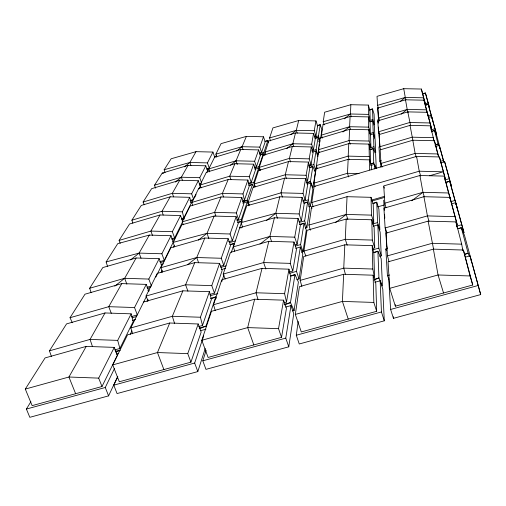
<?xml version="1.0" encoding="UTF-8"?>
<svg xmlns="http://www.w3.org/2000/svg" width="506" height="506" viewBox="0 0 506 506"><rect width="100%" height="100%" fill="white"/><g stroke="black" fill="none" stroke-linecap="round" stroke-linejoin="round"><path stroke-width="0.76" d="M372.22 245.619L372.802 269.021L374.56 277.541L373.877 253.702L372.22 245.619L344.82 244.822L343.751 268.136L345.389 274.22M347.862 219.509L346.23 214.43L347.046 196.689L371.031 197.327L373.213 204.272L373.77 222.406L372.296 222.83M343.65 274.284L299.413 286.674L295.327 314.428L301.298 331.942L376.679 311.304L375.813 283.581L373.137 275.194L343.65 274.284L342.423 301.412L348.229 319.09M372.524 248.452L374.75 247.826L374.098 227.143L371.777 219.775L346.199 219.06L345.282 239.3L347.186 245.182M368.994 144.09L369.279 156.632L370.556 162.989L370.221 150.2L368.994 144.09L348.786 143.615L348.185 156.12L349.14 159.795M350.55 129.688L349.614 126.709L350.101 116.506L368.4 116.905L370.063 122.313L370.36 132.736L368.627 127.139L368.4 116.905M371.53 169.852L371.423 166.095L369.481 159.864L348.16 159.339L347.489 173.292L348.634 176.898M369.393 147.366L370.904 146.923L370.575 135.412L368.823 129.757L349.621 129.321L349.089 140.579L350.241 144.242M351.316 116.842L350.424 113.989L350.867 104.71L368.33 105.084L369.918 110.257L370.196 119.739L368.545 114.388L368.33 105.084M374.851 282.285L380.139 280.817L382.789 289.147L384.275 320.829L299.261 343.972L296.276 335.25L298.198 321.373M313.195 206.796L311.785 202.508L314.15 186.455L416.571 156.405L439.429 156.955L445.299 178.77L439.429 156.955M310.393 230.198L308.951 225.043L311.601 206.872L347.046 196.689M305.896 256.112L303.923 251.077L307.015 230.331L346.199 219.06M324.106 124.697L323.22 121.731L324.637 112.224L350.867 104.71M322.297 138.1L321.474 135.077L323.024 124.602L350.101 116.506M301.861 286.409L300.172 280.381L303.695 256.504L344.82 244.822M206.138 350.329L202.811 360.81L205.955 369.367L288.774 346.825L293.758 313.771L290.969 305.592L285.656 307.066M296.794 279.622L299.052 278.989L302.784 254.24L300.374 247.023L295.82 248.32M305.371 228.079L306.889 227.643L309.78 208.421L307.661 201.97L303.872 203.077M319.001 147.796L317.894 155.184L316.105 149.643L318.072 137.303L315.074 138.208M319.229 146.316L319.558 144.102M308.824 206.758L310.33 206.321L312.891 189.2L310.893 183.071L307.123 184.184M315.858 169.655L318.382 152.673L348.786 143.615M315.111 186.733L313.941 183.153L316.086 168.827L348.16 159.339M320.64 138.163L321.892 129.783L320.26 124.685L317.256 125.596M292.582 310.924L294.087 310.501L298.388 282.038L294.992 274.594L290.438 275.878M301.481 252.19L302.986 251.76L306.275 230.028L304.017 223.216L299.489 224.525M319.482 152.603L318.394 149.738L320.146 138.157L349.621 129.321M310.33 206.321L308.224 199.908L310.893 183.071M314.239 170.87L315.738 170.427L313.859 164.621L316.016 151.016L312.259 152.135M319.975 140.548L318.483 135.912L320.26 124.685L317.376 125.886M302.986 251.76L300.596 244.588L304.017 223.216L301.102 224.411M288.774 346.825L285.77 338.122L290.969 305.592M299.052 278.989L296.484 271.368L300.374 247.023M306.889 227.643L304.644 220.869L307.661 201.97L304.751 203.134M302.917 200.477L305.124 199.832L307.642 184.842L305.624 178.688L284.562 178.15L253.044 187.473L248.041 202.52L249.072 205.512M308.831 165.329L311.057 164.665L313.094 152.546L311.285 146.961L292.297 146.506L263.278 155.209L259.211 167.391L260.331 170.218M314.466 136.475L315.934 136.032L317.61 126.032L315.972 120.915L298.685 120.529L272.924 127.904L269.597 137.923L270.482 140.864M294.884 244.974L297.123 244.335L300.349 225.303L298.072 218.453L274.416 217.795L239.705 227.77L241.28 227.915M281.538 337.35L286.428 308.394L283.607 300.159L254.626 299.223L211.464 311.31L201.812 340.279L208.099 357.457L281.538 337.35L278.521 328.647L283.607 300.159M289.052 272.038L292.791 270.982L296.453 249.306L294.018 242.051L268.825 241.318L230.47 252.349L223.197 274.075L225.24 279.021M299.116 221.369L301.374 220.717L304.207 203.886L302.069 197.403L279.786 196.809L246.738 205.784L241.147 222.589L242.519 227.099M311.962 150.168L313.442 149.732L315.289 138.739L313.568 133.401L295.466 132.983L268.812 140.953L265.157 151.983L265.795 154.229M284.245 302.689L286.51 302.057L290.779 277.117L288.983 269.173L262.019 268.344L221.824 279.767L213.5 304.732L215.29 310.652M301.374 220.717L299.122 213.949L302.069 197.403M308.458 162.072L309.761 168.106L307.471 181.559L306.105 175.285L308.458 162.072L288.483 161.578L258.579 170.49L254.088 183.988L254.904 186.872M313.442 149.732L311.652 144.191L313.568 133.401M305.124 199.832L303.012 193.418L305.624 178.688M311.057 164.665L309.172 158.865L311.285 146.961M315.934 136.032L314.232 130.738L315.972 120.915M286.51 302.057L284.593 293.695L288.983 269.173M297.123 244.335L294.726 237.162L298.072 218.453M292.791 270.982L290.216 263.367L294.018 242.051M268.825 241.318L263.632 262.557L265.871 269.065M277.44 218.276L275.764 213.304L279.786 196.809M288.483 161.578L285.27 174.753L286.269 178.384M293.809 146.696L292.841 143.748L295.466 132.983M284.562 178.15L280.982 192.843L282.411 197.106M292.297 146.506L289.407 158.384L290.596 162.002M297.218 133.148L296.301 130.333L298.685 120.529M262.019 268.344L256.042 292.778L257.997 299.501M271.558 241.451L269.856 236.447L274.416 217.795M254.626 299.223L247.687 327.597L253.822 344.94M117.809 376.616L113.774 385.167L117.063 393.567L197.821 371.581L205.24 348.457M231.362 252.266L234.335 243.335L229.781 244.651M197.821 371.581L194.665 363.042L203.703 335.839M221.755 281.64L223.987 274.922M234.67 251.185L233.374 246.833L241.697 221.862M199.459 328.761L206.018 326.111L215.765 296.933L210.458 298.432M260.103 170.117L258.945 166.702L263.297 153.742L259.546 154.868M242.102 221.52L241.368 219.414L247.282 201.774L242.772 203.102M255.258 186.727L253.797 182.426L258.579 168.144L254.828 169.263M264.967 155.272L263.961 152.281L267.914 140.478L264.904 141.389M190.92 362.163L201.16 332.069L198.207 323.979L169.706 323.011L127.55 334.82L112.724 364.908L119.302 381.771L190.92 362.163L187.751 353.624L198.207 323.979M209.927 294.397L214.455 293.119L222.147 270.514L219.61 263.373L194.778 262.614L157.208 273.423L146.025 296.061L148.131 300.931M228.699 241.729L232.387 240.666L238.37 223.07L236.15 216.676L214.158 216.068L181.856 224.822L173.21 242.38L174.589 246.846M220.73 266.188L223.76 265.321L230.527 245.448L228.162 238.705L204.829 238.022L170.807 247.795L161.028 267.687L162.445 272.203M254.29 167.385L256.466 166.733L260.432 155.19L258.655 149.915L240.748 149.485L214.506 157.328M237.029 219.712L238.528 219.275L243.917 203.57L241.83 197.498L221.021 196.942L190.06 206.1L182.255 221.849L183.317 224.803M248.282 183.286L251.204 182.419L255.568 169.693L253.702 164.178L234.923 163.71L206.366 172.268L200.022 185.044L201.167 187.846M259.407 153.008L261.583 152.357L265.188 141.844L263.5 136.784L246.384 136.386L221.09 143.622L215.885 154.147L216.77 157.062M198.694 326.515L202.495 325.459L211.381 299.489L209.446 291.677L182.906 290.83L143.584 302M242.956 200.553L244.436 200.117L249.3 186.006L247.921 180.047L228.181 179.541L198.776 188.302L191.761 202.451L192.672 205.474M202.495 325.459L200.427 317.243L209.446 291.677M223.76 265.321L221.261 258.262L228.162 238.705M214.455 293.119L211.767 285.624L219.61 263.373M232.387 240.666L230.053 233.993L236.15 216.676M261.583 152.357L259.825 147.119L263.5 136.784M244.436 200.117L242.988 193.918L247.921 180.047M256.466 166.733L254.619 161.262L258.655 149.915M238.528 219.275L236.334 212.95L241.83 197.498M251.204 182.419L249.256 176.689L253.702 164.178M169.706 323.011L157.461 352.543L163.893 369.563M194.778 262.614L185.588 284.789L187.928 291.197M198.422 240.091L207.005 233.329L214.158 216.068M182.906 290.83L172.337 316.294L174.64 323.638M187.562 264.714L196.739 257.522L204.829 238.022M228.181 179.541L222.4 193.374L223.45 196.954M230.496 165.234L236.024 160.807L240.748 149.485M221.021 196.942L214.595 212.349L215.898 216.062M234.923 163.71L229.718 176.189L230.951 179.763M236.669 151.054L242.083 146.696L246.384 136.386M30.879 401.713L26.394 409.063L29.822 417.311L108.581 395.875L117.632 376.692M161.104 272.348L162.129 270.236M108.581 395.875L105.273 387.488L114.464 368.57M147.044 301.576L148.056 299.495M173.552 247.162L174.241 245.739M130.225 334.415L131.939 330.899M101.997 386.508L117.36 355.332L114.28 347.382L86.248 346.389L45.078 357.919L25.3 389.076L32.15 405.629L101.997 386.508L98.689 378.127L114.28 347.382M132.673 333.796L130.782 327.97L146.519 296.257M159.782 261.659L164.286 260.356L173.318 242.026L171.022 235.72L149.302 235.088L117.74 243.639L106.133 261.925L107.512 266.339M114.698 349.912L119.897 348.463L133.223 321.512L131.162 313.834L105.027 312.955L66.564 323.884L49.449 350.822L51.435 356.547M171.673 238.788L174.621 237.928L182.717 221.558L180.56 215.562L160.004 214.987L129.561 223.994L119.119 240.407L120.213 243.316M206.954 172.375L207.618 171.034L205.79 165.81L188.068 165.367L162.224 173.096L154.539 185.19L155.443 188.112M194.355 198.08L196.081 194.589M198.845 188.991L200.231 186.195L198.301 180.737L179.731 180.256L151.61 188.687L143.109 202.027L144.28 204.791M209.661 171.863L208.782 168.909L214.683 157.075L212.944 152.072L196.005 151.661L171.155 158.764L164.153 169.763L165.045 172.654M155.835 277.054L161.616 265.34L159.162 258.686L136.146 257.99L102.8 267.566L89.682 288.256L91.156 292.702M181.61 218.605L183.88 217.941L191.186 203.216L189.731 197.334L170.218 196.809L141.282 205.43L131.889 220.186L132.831 223.171M119.897 348.463L117.683 340.386L131.162 313.834M146.968 287.288L151.421 286.016L148.821 279.065L159.162 258.686M131.408 316.585L137.322 314.909L134.526 307.54L146.266 284.385L121.794 283.607L84.989 294.195L70.024 317.711L72.307 322.746M164.286 260.356L161.869 253.778L171.022 235.72M183.88 217.941L182.356 211.824L189.731 197.334M201.647 183.096L199.743 177.688L205.79 165.81M174.621 237.928L172.35 231.691L180.56 215.562M189.908 200.597L193.659 199.484L191.647 193.823L198.301 180.737M207.005 168.745L209.25 168.074L207.441 162.894L212.944 152.072M86.248 346.389L68.924 377.014L25.3 389.076M121.794 283.607L108.746 306.68L70.024 317.711M130.599 259.894L139.125 253.095L149.302 235.088M170.218 196.809L162.015 211.261L131.889 220.186M175.342 182.071L181.344 177.22L188.068 165.367M160.004 214.987L150.883 231.071L119.119 240.407M179.731 180.256L172.325 193.311L143.109 202.027M184.437 166.872L189.883 162.458L196.005 151.661M105.027 312.955L90.055 339.418L49.449 350.822M114.761 286.149L124.653 278.3L136.146 257.99M290.767 134.741L296.301 130.333L314.232 130.738M286.719 148.606L292.841 143.748L311.652 144.191M344.301 118.828L350.424 113.989L368.545 114.388M342.891 131.99L349.614 126.709L368.627 127.139M400.41 101.251L405.287 97.43L423.604 97.81L425.198 103.224L421.371 89.043L403.731 88.689L377.021 96.342L377.571 105.318L378.45 108.309M401.1 114.173L407.203 109.422L426.431 109.834L431.662 128.904L427.203 112.3L407.785 111.883L377.837 120.858L378.475 131.813L379.532 134.716M266.498 220.521L275.764 213.304L299.122 213.949M259.957 244.107L269.856 236.447L294.726 237.162M335.598 222.558L346.23 214.43L371.48 215.126L373.77 222.406M411.764 200.755L422.946 192.312L448.569 192.982L450.751 200.382L444.243 176.12L419.91 175.506L383.731 185.904L384.851 203.165L386.027 207.65M260.394 154.969L263.297 153.742L263.955 155.715M249.61 185.563L252.481 184.342L253.759 187.138M315.162 138.536L318.072 137.303L319.779 142.622M182.059 219.889L184.216 218.978M309.957 167.682L312.841 166.461L315.339 172.116L313.031 187.479L310.412 181.572L312.841 166.461L309.058 167.587M242.81 202.014L247.143 200.186L252.481 184.342L248.712 185.462M370.575 121.819L372.764 120.896L374.415 126.279L374.946 138.208L373.219 132.604L372.764 120.896L369.766 121.794M425.331 105.469L428.202 104.261L436.634 134.697L431.624 116.538L428.614 117.436M371.031 149.498L373.2 148.587L375.642 154.305L376.255 168.156M306.781 183.096L310.412 181.572L306.655 182.672M432.307 131.345L434.49 130.428L436.868 136.222L443.756 161.952M370.854 164.146L373.732 162.938L373.2 148.587L369.462 149.694M435.179 145.216L438.076 144.008L434.49 130.428L431.491 131.32M265.751 141.376L267.914 140.478L268.635 142.641M369.601 110.125L372.492 108.929L374.073 114.078L374.567 124.931L372.916 119.574L372.492 108.929L369.494 109.834M422.51 94.167L425.407 92.965L429.683 108.423L425.407 92.965L422.415 93.869M231.413 244.537L234.335 243.335M212.122 298.426L215.765 296.933L216.404 298.268M373.099 203.703L376.736 202.223L378.899 209.136L379.867 229.863L377.577 222.577L376.736 202.223L372.979 203.304M291.336 276.086L294.992 274.594L290.45 302.613L294.087 310.501M446.064 182.628L449.701 181.154L457.089 207.871L449.701 181.154L445.906 182.249M115.76 352.151L120.112 350.386M374.269 252.69L377.9 251.216L381.189 258.787L382.46 286.016L378.943 277.99L377.9 251.216L373.333 252.507M459.125 228.579L461.314 227.7L464.495 235.391L480.7 294.581L393.44 318.337L390.619 309.444L388.69 278.439M284.593 304.973L290.45 302.613L284.366 304.308M239.028 222.298L241.938 221.128L237.422 222.444M373.833 280.039L378.943 277.99L374.402 279.255M464.483 254.626L468.12 253.171L461.314 227.7L457.538 228.763M214.462 156.607L216.726 155.924M206.979 169.39L209.225 168.713M259.483 153.628L263.961 152.281M314.751 137.037L318.483 135.912M369.19 120.694L372.916 119.574M425.11 103.907L428.095 103.009M207.555 170.465L209.054 170.016M379.481 118.878L377.982 119.327L378.216 123.211M425.204 105.159L428.202 104.261L432.813 120.985M428.095 115.501L423.984 100.188L405.496 99.802L377.988 108.025L378.602 117.93L379.392 120.985M318.672 141.661L320.184 141.212M199.408 183.767L200.901 183.324M199.472 184.45L200.964 184.001M254.467 168.036L258.945 166.702M311.62 150.984L316.105 149.643M369.475 133.717L373.219 132.604M428.152 116.209L431.15 115.311M200.022 185.044L229.718 176.189L249.256 176.689M259.211 167.391L289.407 158.384L309.172 158.865M318.394 149.738L349.089 140.579L369.089 141.047L370.904 146.923M378.475 131.813L409.677 122.509L429.91 122.958M370.392 134.798L373.403 133.9L375.142 139.529L375.73 152.698L373.915 146.822L373.403 133.9M434.135 141.256L430.467 125.836L410.018 125.374L379.095 134.583L379.829 146.746L380.575 149.706M378.602 117.93L407.203 109.422L405.496 99.802M321.474 135.077L349.614 126.709M265.157 151.983L292.841 143.748M208.782 168.909L236.024 160.807L254.619 161.262M154.539 185.19L181.344 177.22L199.743 177.688M190.806 201.097L193.058 200.433M248.541 183.988L253.797 182.426M308.59 166.183L313.859 164.621M369.386 148.163L373.915 146.822M431.106 129.865L434.888 128.745M190.692 202.647L192.198 202.204M380.474 146.43L378.975 146.873L379.785 161.155L381.208 164.583M191.761 202.451L222.4 193.374L242.988 193.918M254.088 183.988L285.27 174.753L306.105 175.285M379.829 146.746L412.112 137.183L433.471 137.676M438.74 156.797L434.388 140.725L412.795 140.225L380.151 149.877L380.967 163.457L415.141 153.413L437.753 153.957L438.613 156.885M181.837 219.402L184.102 218.731M242.595 201.521L247.143 200.186L249.23 204.721M370.715 163.824L373.732 162.938L376.002 168.258M379.785 161.155L381.303 160.712M435.046 144.899L438.076 144.008L438.904 146.025M370.778 165.468L374.567 164.355L375.85 168.492M436.273 146.215L439.278 145.33L443.882 161.926M182.255 221.849L214.595 212.349L236.334 212.95M248.041 202.52L280.982 192.843L303.012 193.418M313.941 183.153L347.489 173.292L359.032 173.583M171.932 239.673L174.956 238.794M236.821 220.742L241.368 219.414M302.949 201.445L308.224 199.908M440.315 161.363L443.326 160.484M440.846 162.805L444.635 161.705L451.276 185.677L444.635 161.705M172.508 241.368L174.007 240.932M311.785 202.508L419.246 171.205L443.25 171.8L429.651 175.746M371.663 200.066L384.566 196.334M371.783 201.091L384.693 197.365M444.673 180.022L449.227 178.707M160.181 262.627L163.969 261.526M229.345 242.633L235.379 240.888M299.388 222.387L304.644 220.869M161.028 264.505L163.286 263.847M377.729 206.859L384.554 204.898M449.897 197.391L457.184 224.531L449.897 197.391L423.933 196.701L383.915 208.213L385.123 227.947L387.014 233.064M147.442 288.376L150.472 287.509M220.863 267.383L226.157 265.871M295.321 246.099L300.596 244.588M372.308 224.088L377.577 222.577M451.15 201.546L454.907 200.471M147.847 290.583L149.352 290.153M221.66 269.502L225.461 268.414M373.308 226.195L377.855 224.898L380.158 232.222L381.271 255.865L379.766 256.289M451.915 203.747L455.697 202.666L463.983 232.608L455.697 202.666M377.571 105.318L405.287 97.43L403.731 88.689M323.22 121.731L350.424 113.989M269.597 137.923L296.301 130.333M215.885 154.147L242.083 146.696L259.825 147.119M164.153 169.763L189.883 162.458L207.441 162.894M384.851 203.165L422.946 192.312L419.91 175.506M308.951 225.043L346.23 214.43M233.374 246.833L269.856 236.447M161.028 267.687L196.739 257.522L221.261 258.262M89.682 288.256L124.653 278.3L148.821 279.065M146.025 296.061L185.588 284.789L211.767 285.624M223.197 274.075L263.632 262.557L290.216 263.367M303.923 251.077L345.282 239.3L372.296 240.078L374.75 247.826M385.123 227.947L427.418 215.898L454.856 216.657M462.743 249.939L461.687 244.158L455.976 221.919L428.133 221.147L386.065 233.102L387.488 255.846L389 261.716M132.009 317.812L136.531 316.535M210.249 295.719L217.782 293.588M289.698 273.284L296.484 271.368M372.783 249.825L378.83 248.117L377.855 224.898M456.361 226.226L461.662 224.727M132.464 320.424L135.5 319.571M388.899 279.116L387.425 275.625L385.838 248.977L387.349 248.554M130.782 327.97L172.337 316.294L200.427 317.243M213.5 304.732L256.042 292.778L284.593 293.695M300.172 280.381L343.751 268.136L372.802 269.021M387.488 255.846L432.137 243.304L461.687 244.158M433.383 249.148L388.051 261.842L389.728 288.331L395.369 306.187L472.737 285.005L463.388 250.027L433.383 249.148L438.063 274.973L443.534 292.999M115.45 351.309L119.992 350.044M199.187 328.008L206.018 326.111M387.425 275.625L389.715 274.992M464.312 254.233L468.12 253.171L469.53 256.58M116.26 354.13L118.524 353.504M200.604 330.696L205.898 329.223M465.457 257.111L470.017 255.846L480.7 294.581M112.724 364.908L157.461 352.543L187.751 353.624M201.812 340.279L247.687 327.597L278.521 328.647M295.327 314.428L342.423 301.412L373.833 302.43L376.679 311.304M389.728 288.331L438.063 274.973L470.061 275.953L472.737 285.005M26.394 409.063L105.273 387.488M113.774 385.167L194.665 363.042M202.811 360.81L285.77 338.122M296.276 335.25L381.435 311.955L380.139 280.817M390.619 309.444L478.037 285.529M241.147 222.589L275.764 213.304M173.21 242.38L207.005 233.329L230.053 233.993M106.133 261.925L139.125 253.095L161.869 253.778M369.279 156.632L348.185 156.12L316.452 165.519L317.237 168.441M191.647 193.823L172.325 193.311L173.596 196.834M182.356 211.824L162.015 211.261L163.172 215.018M172.35 231.691L150.883 231.071L152.502 235.467M134.526 307.54L108.746 306.68L111.295 313.303M117.683 340.386L90.055 339.418L92.478 346.629M98.689 378.127L68.924 377.014L75.641 393.725M323.024 124.602L324.586 124.742M162.224 173.096L163.78 173.235M385.838 248.977L386.439 250.407M470.941 259.983L471.51 261.349M439.461 147.373L440.29 149.396M124.653 278.3L126.867 284.138M139.125 253.095L141.029 258.199M146.266 284.385L148.897 291.418M377.837 120.858L378.343 122.256M196.739 257.522L198.611 262.709M181.344 177.22L182.375 180.098M207.005 233.329L208.845 238.503M189.883 162.458L190.926 165.411M247.282 201.774L248.661 205.803M236.024 160.807L237.27 164.444M242.083 146.696L243.101 149.681M258.579 168.144L259.281 170.206M316.016 151.016L317.812 156.575M381.435 311.955L384.275 320.829M378.83 248.117L381.271 255.865M382.087 167.088L380.657 162.565L380.929 167.113M378.526 119.353L377.482 107.424M422.946 192.312L424.281 196.739M428.993 221.135L427.418 215.898L423.933 196.701M407.203 109.422L408.102 112.433M410.562 125.475L407.785 111.883M416.242 157.069L415.141 153.413L412.795 140.225M420.714 176.075L419.246 171.205L416.571 156.405M405.287 97.43L405.932 99.587M311.601 206.872L312.012 208.352M383.927 186.651L384.32 188.156M463.388 250.027L470.061 275.953M444.243 176.12L448.569 192.982M462.307 249.053L462.693 250.565M421.371 89.043L423.604 97.81M434.388 140.725L437.753 153.957M423.984 100.188L426.431 109.834M433.332 138.827L433.712 140.339M433.591 249.23L428.133 221.147M412.839 140.162L410.018 125.374M387.299 248.8L386.71 245.891L385.61 228.168M379.177 133.717L378.886 132.268L379.955 146.632M430.467 125.836L431.612 132.022M455.976 221.919L456.937 227.156M395.249 304.618L395.369 306.187M393.333 316.756L393.44 318.337M383.693 200.212L384.32 210.344M384.56 214.24L384.8 218.137M378.444 127.095L378.671 130.972M374.567 164.355L374.744 168.928M371.777 219.775L372.296 240.078M373.137 275.194L373.833 302.43M371.031 197.327L371.48 215.126M368.823 129.757L369.089 141.047M369.481 159.864L369.715 169.972"/></g></svg>
